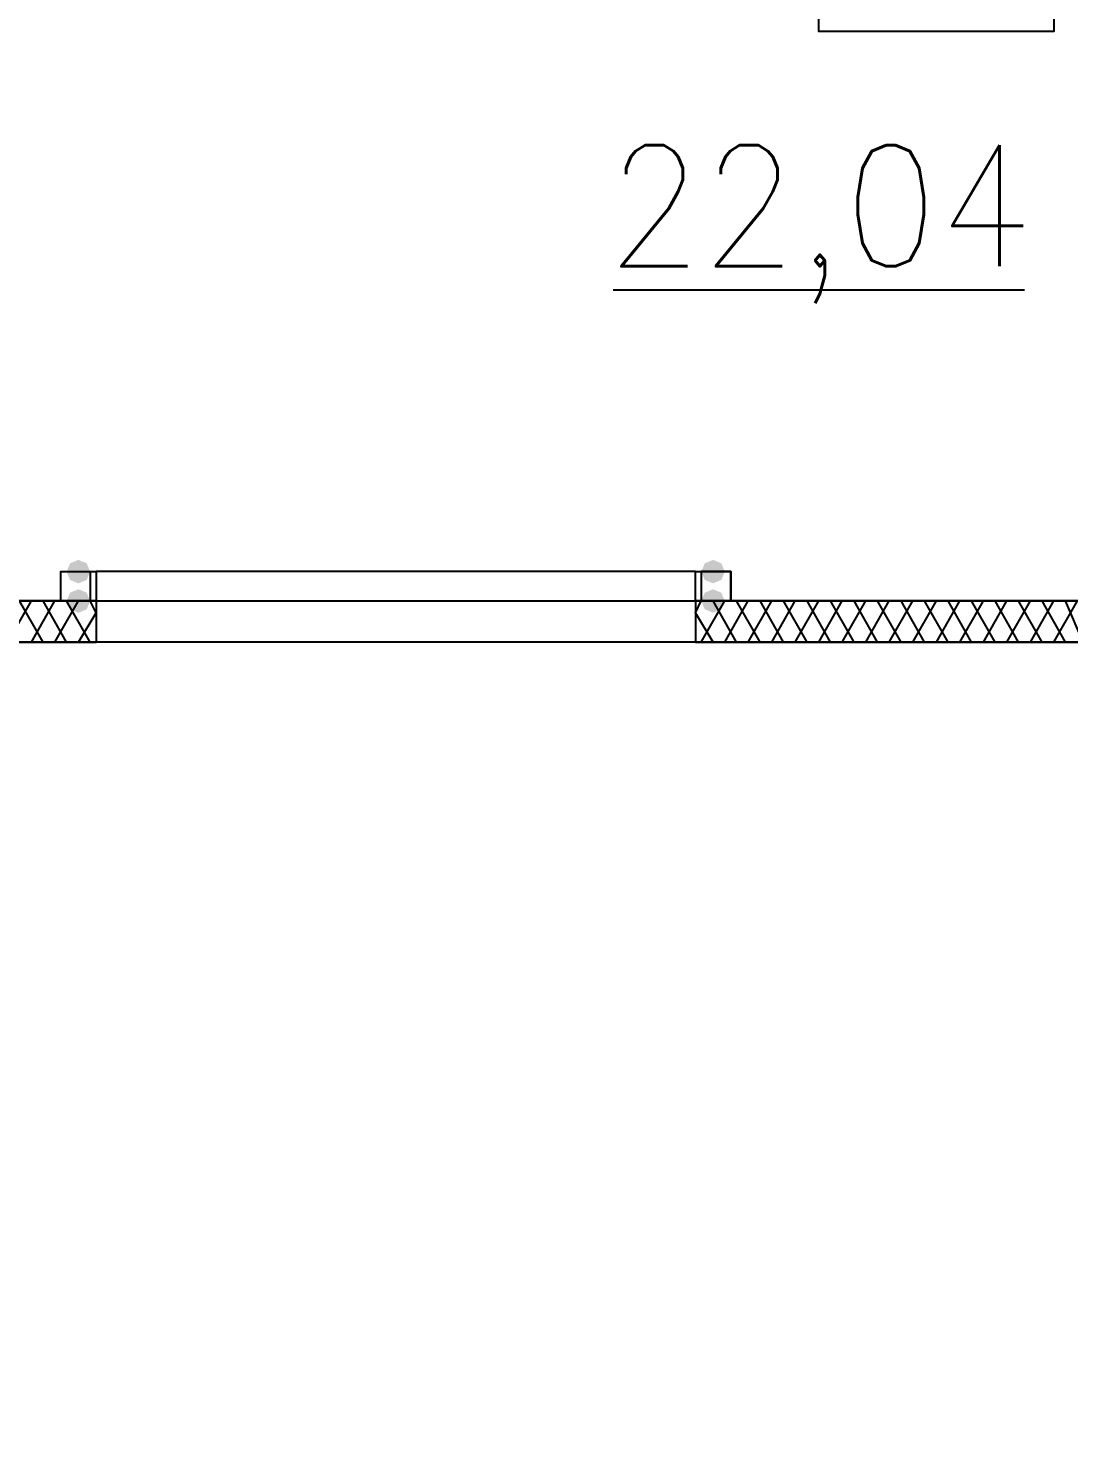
# Model space of a CAD drawing. Header units: millimetres. Extents: x 0 to 420, y 0 to 297.
# Drawn here: x 369.38 to 376.87, y 132.78 to 143.02 of the extents above; entities that cross this region are included whole.
import ezdxf

# ---------------------------------------------------------------- set-up
doc = ezdxf.new("R2010")
doc.units = ezdxf.units.MM
doc.layers.get('0').update_dxf_attribs({"linetype": 'CONTINUOUS'})
doc.styles.get("Standard").update_dxf_attribs({"font": 'STANDARD'})

msp = doc.modelspace()

# ---------------------------------------------------------------- hatches: boundary and pattern name
at = {"true_color": 0x000007}
for points in [[(369.824, 139.107333), (369.799129, 139.047537), (369.739333, 139.022667), (369.679537, 139.047537), (369.654667, 139.107333), (369.679537, 139.167129), (369.739333, 139.192), (369.799129, 139.167129)], [(374.396, 139.107333), (374.371129, 139.047537), (374.311333, 139.022667), (374.251537, 139.047537), (374.226667, 139.107333), (374.251537, 139.167129), (374.311333, 139.192), (374.371129, 139.167129)], [(369.824, 138.895667), (369.799129, 138.835871), (369.739333, 138.811), (369.679537, 138.835871), (369.654667, 138.895667), (369.679537, 138.955462), (369.739333, 138.980333), (369.799129, 138.955463)], [(374.396, 138.895667), (374.371129, 138.835871), (374.311333, 138.811), (374.251537, 138.835871), (374.226667, 138.895667), (374.251537, 138.955462), (374.311333, 138.980333), (374.371129, 138.955463)]]:
    msp.add_hatch(color=0, dxfattribs=at).paths.add_polyline_path(points, flags=0)

# ---------------------------------------------------------------- linework, layer by layer
at = {"color": 0, "true_color": 0x000007}
for points in [[(376.978333, 138.895667), (376.978333, 150.029333), (360.383667, 150.029333), (360.383667, 138.895667)], [(375.073333, 143.044333), (375.073333, 145.880667), (375.073333, 145.923), (375.115667, 145.923), (376.724333, 145.923), (376.766667, 145.923), (376.766667, 145.880667), (376.766667, 143.044333), (376.766667, 143.002), (376.724333, 143.002), (375.115667, 143.002), (375.073333, 143.002)], [(369.612333, 139.107333), (369.824, 139.107333), (369.824, 138.895667), (369.612333, 138.895667), (369.612333, 139.107333), (369.866333, 139.107333), (369.866333, 138.895667), (369.612333, 138.895667)], [(374.184333, 139.107333), (374.438333, 139.107333), (374.438333, 138.895667), (374.184333, 138.895667)], [(374.226667, 139.107333), (374.226667, 138.895667), (374.438333, 138.895667), (374.438333, 139.107333)], [(367.876667, 138.599333), (360.383667, 138.599333), (360.383667, 104.097667), (373.083667, 104.097667), (373.083667, 110.193667), (389.593667, 110.193667), (389.593667, 121.496667), (389.593667, 138.599333)]]:
    msp.add_lwpolyline(points, close=True, dxfattribs=at)
for points in [[(373.591667, 141.139333), (376.555, 141.139333)], [(372.025333, 139.107333), (369.866333, 139.107333), (369.866333, 138.980333)], [(374.184333, 138.980333), (374.184333, 139.107333), (372.025333, 139.107333)], [(369.866333, 138.980333), (369.866333, 138.895667), (372.025333, 138.895667)], [(372.025333, 138.895667), (374.184333, 138.895667), (374.184333, 138.980333)], [(369.866333, 138.895667), (365.209667, 138.895667)], [(369.231333, 138.599333), (369.400667, 138.895667)], [(369.485333, 138.599333), (369.316, 138.895667)], [(369.400667, 138.599333), (369.57, 138.895667)], [(369.654667, 138.599333), (369.485333, 138.895667)], [(369.57, 138.599333), (369.739333, 138.895667)], [(369.824, 138.599333), (369.654667, 138.895667)], [(369.866333, 138.811), (369.824, 138.895667)], [(369.866333, 138.895667), (369.866333, 138.599333)], [(369.866333, 138.895667), (369.866333, 138.599333)], [(374.184333, 138.811), (374.226667, 138.895667)], [(374.184333, 138.895667), (374.184333, 138.599333)], [(374.184333, 138.895667), (374.184333, 138.599333)], [(376.978333, 138.895667), (374.184333, 138.895667)], [(374.226667, 138.599333), (374.396, 138.895667)], [(374.480667, 138.599333), (374.311333, 138.895667)], [(374.396, 138.599333), (374.565333, 138.895667)], [(374.65, 138.599333), (374.480667, 138.895667)], [(374.565333, 138.599333), (374.734667, 138.895667)], [(374.819333, 138.599333), (374.65, 138.895667)], [(374.734667, 138.599333), (374.904, 138.895667)], [(374.988667, 138.599333), (374.819333, 138.895667)], [(374.904, 138.599333), (375.073333, 138.895667)], [(375.158, 138.599333), (374.988667, 138.895667)], [(375.073333, 138.599333), (375.242667, 138.895667)], [(375.327333, 138.599333), (375.158, 138.895667)], [(375.242667, 138.599333), (375.412, 138.895667)], [(375.496667, 138.599333), (375.327333, 138.895667)], [(375.412, 138.599333), (375.581333, 138.895667)], [(375.666, 138.599333), (375.496667, 138.895667)], [(375.581333, 138.599333), (375.750667, 138.895667)], [(375.835333, 138.599333), (375.666, 138.895667)], [(375.750667, 138.599333), (375.92, 138.895667)], [(376.004667, 138.599333), (375.835333, 138.895667)], [(375.92, 138.599333), (376.089333, 138.895667)], [(376.174, 138.599333), (376.004667, 138.895667)], [(376.089333, 138.599333), (376.258667, 138.895667)], [(376.343333, 138.599333), (376.174, 138.895667)], [(376.258667, 138.599333), (376.428, 138.895667)], [(376.512667, 138.599333), (376.343333, 138.895667)], [(376.428, 138.599333), (376.597333, 138.895667)], [(376.682, 138.599333), (376.512667, 138.895667)], [(376.597333, 138.599333), (376.766667, 138.895667)], [(376.851333, 138.599333), (376.682, 138.895667)], [(376.766667, 138.599333), (376.936, 138.895667)], [(376.978333, 138.599333), (376.851333, 138.895667)], [(369.739333, 138.599333), (369.866333, 138.811)], [(374.311333, 138.599333), (374.184333, 138.811)], [(365.209667, 138.599333), (369.866333, 138.599333)], [(374.184333, 138.599333), (389.593667, 138.599333)]]:
    msp.add_lwpolyline(points, dxfattribs=at)

# ---------------------------------------------------------------- texts
at = {"color": 0, "true_color": 0x000007, "insert": (373.549326, 142.180702), "char_height": 0.872032, "width": 2.85832715, "attachment_point": 1}
msp.add_mtext('22,04', dxfattribs=at)

doc.saveas('drawing.dxf')
